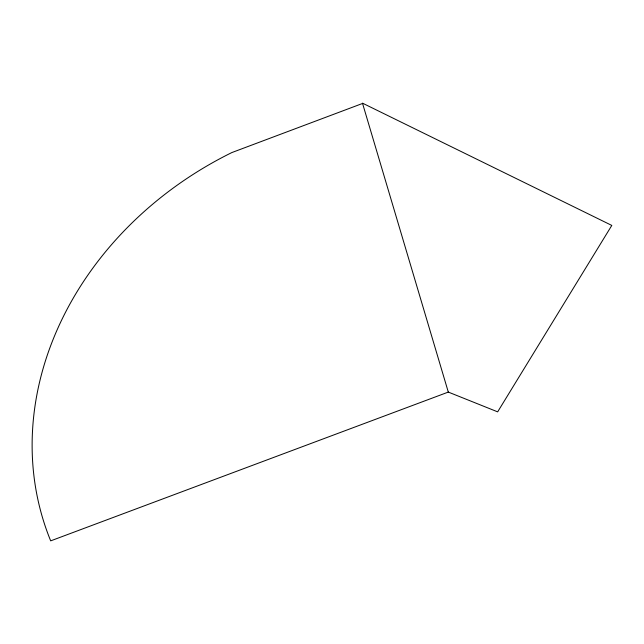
<?xml version="1.0" encoding="UTF-8"?>
<svg xmlns="http://www.w3.org/2000/svg" width="644" height="644" viewBox="0 0 644 644"><rect width="100%" height="100%" fill="white"/><g stroke="black" fill="none" stroke-linecap="round" stroke-linejoin="round"><path stroke-width="0.97" d="M362.669 103.41L231.832 152.572A337.971 288.254 -24.4 0 0 50.683 540.863L448.305 392.083L497.659 411.854L611.8 225.424L362.467 103.137L448.305 392.083"/></g></svg>
